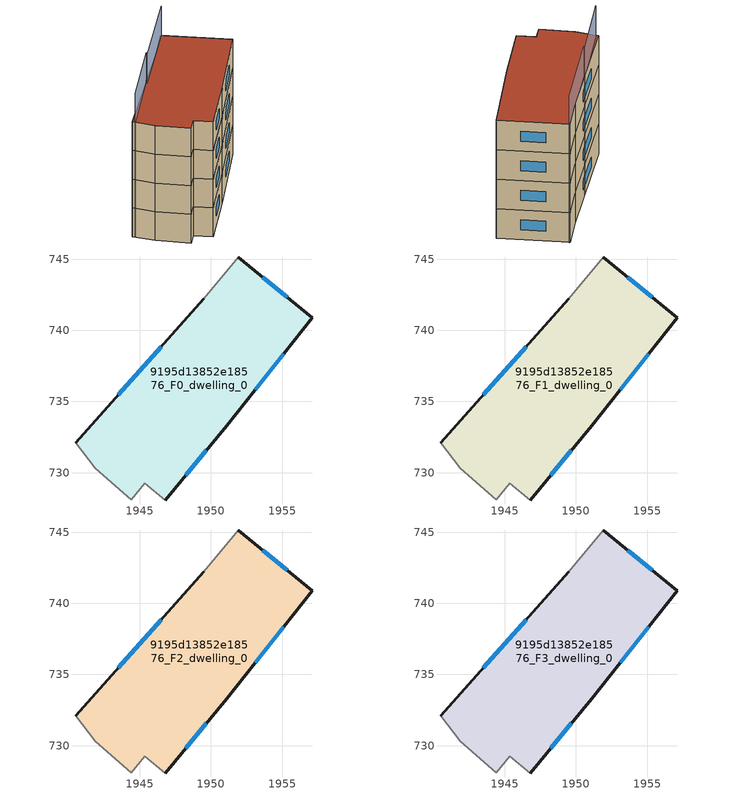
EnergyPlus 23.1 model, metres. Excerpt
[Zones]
9195d13852e18576_F0_dwelling_0
 floor ground (EU_floor_Construction): 1957.12,740.9 1951.13,733.31 1946.78,728.08 1945.36,729.25 1944.41,728.1 1941.87,730.33 1940.51,732.11 1949.5,742.22 1951.91,745.16 z0
 wall outside (EU_wall_Construction): 1946.78,728.08 1951.13,733.31 1957.12,740.9 1951.91,745.16 / 1949.5,742.22 1940.51,732.11 z0:3
 wall adiabatic (EU_wall_Construction): 1940.51,732.11 1941.87,730.33 1944.41,728.1 1945.36,729.25 1946.78,728.08 / 1951.91,745.16 1949.5,742.22 z0:3
 window (EU_Window_Construction): 1948.23,729.82 1949.68,731.56 / 1946.5,738.85 1943.5,735.48 / 1955.38,742.32 1953.64,743.74 / 1953.12,735.84 1955.12,738.37 z1:2
9195d13852e18576_F1_dwelling_0
 floor to 9195d13852e18576_F0_dwelling_0 (EU_floor_Construction): 1957.12,740.9 1951.13,733.31 1946.78,728.08 1945.36,729.25 1944.41,728.1 1941.87,730.33 1940.51,732.11 1949.5,742.22 1951.91,745.16 z3
 wall outside (EU_wall_Construction): 1946.78,728.08 1951.13,733.31 1957.12,740.9 1951.91,745.16 / 1949.5,742.22 1940.51,732.11 z3:6
 wall adiabatic (EU_wall_Construction): 1940.51,732.11 1941.87,730.33 1944.41,728.1 1945.36,729.25 1946.78,728.08 / 1951.91,745.16 1949.5,742.22 z3:6
 window (EU_Window_Construction): 1948.23,729.82 1949.68,731.56 / 1946.5,738.85 1943.5,735.48 / 1955.38,742.32 1953.64,743.74 / 1953.12,735.84 1955.12,738.37 z4:5
9195d13852e18576_F2_dwelling_0
 floor to 9195d13852e18576_F1_dwelling_0 (EU_floor_Construction): 1957.12,740.9 1951.13,733.31 1946.78,728.08 1945.36,729.25 1944.41,728.1 1941.87,730.33 1940.51,732.11 1949.5,742.22 1951.91,745.16 z6
 wall outside (EU_wall_Construction): 1946.78,728.08 1951.13,733.31 1957.12,740.9 1951.91,745.16 / 1949.5,742.22 1940.51,732.11 z6:9
 wall adiabatic (EU_wall_Construction): 1940.51,732.11 1941.87,730.33 1944.41,728.1 1945.36,729.25 1946.78,728.08 / 1951.91,745.16 1949.5,742.22 z6:9
 window (EU_Window_Construction): 1948.23,729.82 1949.68,731.56 / 1946.5,738.85 1943.5,735.48 / 1955.38,742.32 1953.64,743.74 / 1953.12,735.84 1955.12,738.37 z7:8
9195d13852e18576_F3_dwelling_0
 floor to 9195d13852e18576_F2_dwelling_0 (EU_floor_Construction): 1957.12,740.9 1951.13,733.31 1946.78,728.08 1945.36,729.25 1944.41,728.1 1941.87,730.33 1940.51,732.11 1949.5,742.22 1951.91,745.16 z9
 wall outside (EU_wall_Construction): 1946.78,728.08 1951.13,733.31 1957.12,740.9 1951.91,745.16 / 1949.5,742.22 1940.51,732.11 z9:12
 wall adiabatic (EU_wall_Construction): 1940.51,732.11 1941.87,730.33 1944.41,728.1 1945.36,729.25 1946.78,728.08 / 1951.91,745.16 1949.5,742.22 z9:12
 window (EU_Window_Construction): 1948.23,729.82 1949.68,731.56 / 1946.5,738.85 1943.5,735.48 / 1955.38,742.32 1953.64,743.74 / 1953.12,735.84 1955.12,738.37 z10:11
 roof outside (EU_roof_Construction): 1951.13,733.31 1957.12,740.9 1951.91,745.16 1949.5,742.22 1940.51,732.11 1941.87,730.33 1944.41,728.1 1945.36,729.25 1946.78,728.08 z12
shading: 1945.87,738.15 1940.69,731.9 / 1952.07,745.24 1945.81,737.88 z0:15
[Building]
EU S2 Campaign: North Axis=0; Terrain=City; Solar Distribution=FullExterior
[Site:Location]
Bologna: Latitude=44.5; Longitude=11.25; Time Zone=1; Elevation=37
[SizingPeriod:WeatherFileDays]
AnnualSizingPeriod: Begin Month=1; Begin Day of Month=1; End Month=12; End Day of Month=31; Day of Week for Start Day=Monday; Use Weather File Daylight Saving Period=No; Use Weather File Rain and Snow Indicators=No
[MATERIAL]
EU_InternalMass_Material: Roughness=MediumRough; Thickness=0.1; Conductivity=1; Density=1800; Specific Heat=900; Thermal Absorptance=0.9; Solar Absorptance=0.7; Visible Absorptance=0.7
[MATERIAL:NOMASS] Roughness=MediumRough; Thermal Absorptance=0.9; Solar Absorptance=0.7; Visible Absorptance=0.7
Name | Thermal Resistance
EU_wall_NoMass | 0.937881
EU_roof_NoMass | 0.548572
EU_floor_NoMass | 0.71348
[WINDOWMATERIAL:SIMPLEGLAZINGSYSTEM]
EU_Window_SimpleGlazing: UFactor=4.25633; Solar Heat Gain Coefficient=0.85; Visible Transmittance=0.85
[CONSTRUCTION]
EU_wall_Construction: EU_wall_NoMass
EU_roof_Construction: EU_roof_NoMass
EU_floor_Construction: EU_floor_NoMass
EU_Window_Construction: EU_Window_SimpleGlazing
EU_InternalMass_Construction: EU_InternalMass_Material
[ZONE] Type=1; Multiplier=1; Ceiling Height=autocalculate; Floor Area=autocalculate; Part of Total Floor Area=Yes
Name | Volume
9195d13852e18576_F0_dwelling_0 | 369.573
9195d13852e18576_F1_dwelling_0; 9195d13852e18576_F2_dwelling_0; 9195d13852e18576_F3_dwelling_0 | 369.572
[INTERNALMASS] Construction=EU_InternalMass_Construction; Surface Area=123.191
Name | Zone or ZoneList
9195d13852e18576_F0_dwelling_0_EU_InternalMass | 9195d13852e18576_F0_dwelling_0
9195d13852e18576_F1_dwelling_0_EU_InternalMass | 9195d13852e18576_F1_dwelling_0
9195d13852e18576_F2_dwelling_0_EU_InternalMass | 9195d13852e18576_F2_dwelling_0
9195d13852e18576_F3_dwelling_0_EU_InternalMass | 9195d13852e18576_F3_dwelling_0
[OTHEREQUIPMENT] Fuel Type=Electricity; Design Level Calculation Method=Watts/Area; Power per Zone Floor Area=1; Fraction Latent=0; Fraction Radiant=0; Fraction Lost=0; Carbon Dioxide Generation Rate=0; EndUse Subcategory=EU_Step8_InternalGains
Name | Zone or ZoneList or Space or SpaceList | Schedule
EU_Step8_InternalGain_9195d13852e18576_F0_dwelling_0_f000 | 9195d13852e18576_F0_dwelling_0 | EU_Step8_GainSchedule_9195d13852e18576_F0_dwelling_0_f000
EU_Step8_InternalGain_9195d13852e18576_F1_dwelling_0_f000 | 9195d13852e18576_F1_dwelling_0 | EU_Step8_GainSchedule_9195d13852e18576_F1_dwelling_0_f000
EU_Step8_InternalGain_9195d13852e18576_F2_dwelling_0_f000 | 9195d13852e18576_F2_dwelling_0 | EU_Step8_GainSchedule_9195d13852e18576_F2_dwelling_0_f000
EU_Step8_InternalGain_9195d13852e18576_F3_dwelling_0_f000 | 9195d13852e18576_F3_dwelling_0 | EU_Step8_GainSchedule_9195d13852e18576_F3_dwelling_0_f000
[ZONEVENTILATION:DESIGNFLOWRATE] Schedule=EU_AlwaysOn; Design Flow Rate Calculation Method=AirChanges/Hour; Air Changes per Hour=0.687892; Ventilation Type=Natural; Fan Pressure Rise=0; Fan Total Efficiency=1; Constant Term Coefficient=1; Temperature Term Coefficient=0; Velocity Term Coefficient=0; Velocity Squared Term Coefficient=0; Minimum Indoor Temperature=-100; Maximum Indoor Temperature=100; Delta Temperature=-100; Minimum Outdoor Temperature=-100; Maximum Outdoor Temperature=100; Maximum Wind Speed=40
Name | Zone or ZoneList or Space or SpaceList
EU_ConstantAir_9195d13852e18576_F0_dwelling_0 | 9195d13852e18576_F0_dwelling_0
EU_ConstantAir_9195d13852e18576_F1_dwelling_0 | 9195d13852e18576_F1_dwelling_0
EU_ConstantAir_9195d13852e18576_F2_dwelling_0 | 9195d13852e18576_F2_dwelling_0
EU_ConstantAir_9195d13852e18576_F3_dwelling_0 | 9195d13852e18576_F3_dwelling_0
[HVACTEMPLATE:THERMOSTAT] Constant Heating Setpoint=20; Constant Cooling Setpoint=50
EU_HeatOnly_9195d13852e18576_F0_dwelling_0; EU_HeatOnly_9195d13852e18576_F1_dwelling_0; EU_HeatOnly_9195d13852e18576_F2_dwelling_0; EU_HeatOnly_9195d13852e18576_F3_dwelling_0
[HVACTEMPLATE:ZONE:IDEALLOADSAIRSYSTEM] System Availability Schedule=EU_AlwaysOn; Maximum Heating Supply Air Temperature=50; Minimum Cooling Supply Air Temperature=13; Maximum Heating Supply Air Humidity Ratio=0.0156; Minimum Cooling Supply Air Humidity Ratio=0.0077; Heating Limit=NoLimit; Cooling Limit=NoLimit; Heating Availability Schedule=EU_AlwaysOn; Cooling Availability Schedule=EU_CoolingOff; Dehumidification Control Type=ConstantSensibleHeatRatio; Cooling Sensible Heat Ratio=0.7; Dehumidification Setpoint=60; Humidification Control Type=None; Humidification Setpoint=30; Outdoor Air Method=None; Outdoor Air Flow Rate per Person=0.00944; Outdoor Air Flow Rate per Zone Floor Area=0; Outdoor Air Flow Rate per Zone=0; Demand Controlled Ventilation Type=None; Outdoor Air Economizer Type=NoEconomizer; Heat Recovery Type=None; Sensible Heat Recovery Effectiveness=0.7; Latent Heat Recovery Effectiveness=0.65
Name | Template Thermostat
9195d13852e18576_F0_dwelling_0 | EU_HeatOnly_9195d13852e18576_F0_dwelling_0
9195d13852e18576_F1_dwelling_0 | EU_HeatOnly_9195d13852e18576_F1_dwelling_0
9195d13852e18576_F2_dwelling_0 | EU_HeatOnly_9195d13852e18576_F2_dwelling_0
9195d13852e18576_F3_dwelling_0 | EU_HeatOnly_9195d13852e18576_F3_dwelling_0
[SIZING:ZONE] Zone Cooling Design Supply Air Temperature Input Method=SupplyAirTemperature; Zone Cooling Design Supply Air Temperature=13; Zone Heating Design Supply Air Temperature Input Method=SupplyAirTemperature; Zone Heating Design Supply Air Temperature=50; Zone Cooling Design Supply Air Humidity Ratio=0.008; Zone Heating Design Supply Air Humidity Ratio=0.008; Cooling Design Air Flow Method=DesignDay; Cooling Design Air Flow Rate=0; Cooling Minimum Air Flow per Zone Floor Area=0.000762; Cooling Minimum Air Flow=0; Cooling Minimum Air Flow Fraction=0.2; Heating Design Air Flow Method=DesignDay; Heating Design Air Flow Rate=0; Heating Maximum Air Flow per Zone Floor Area=0.002032; Heating Maximum Air Flow=0.141576; Heating Maximum Air Flow Fraction=0.3; Account for Dedicated Outdoor Air System=No; Dedicated Outdoor Air System Control Strategy=NeutralSupplyAir; Dedicated Outdoor Air Low Setpoint Temperature for Design=autosize; Dedicated Outdoor Air High Setpoint Temperature for Design=autosize; Zone Load Sizing Method=Sensible Load Only No Latent Load; Zone Latent Cooling Design Supply Air Humidity Ratio Input Method=HumidityRatioDifference; Zone Cooling Design Supply Air Humidity Ratio Difference=0.005; Zone Latent Heating Design Supply Air Humidity Ratio Input Method=HumidityRatioDifference; Zone Humidification Design Supply Air Humidity Ratio Difference=0.005
9195d13852e18576_F0_dwelling_0; 9195d13852e18576_F1_dwelling_0; 9195d13852e18576_F2_dwelling_0; 9195d13852e18576_F3_dwelling_0
[SCHEDULE:CONSTANT]
Name | Hourly Value
EU_AlwaysOn | 1
EU_CoolingOff | 0
[SCHEDULE:FILE] Column Number=1; Rows to Skip at Top=0; Number of Hours of Data=8760; Column Separator=Comma; Interpolate to Timestep=No; Minutes per Item=60; Adjust Schedule for Daylight Savings=Yes
Name | File
EU_Step8_GainSchedule_9195d13852e18576_F0_dwelling_0_f000 | ../../schedules/9195d13852e18576/9195d13852e18576_F0_dwelling_0_f000_gain.csv
EU_Step8_GainSchedule_9195d13852e18576_F1_dwelling_0_f000 | ../../schedules/9195d13852e18576/9195d13852e18576_F1_dwelling_0_f000_gain.csv
EU_Step8_GainSchedule_9195d13852e18576_F2_dwelling_0_f000 | ../../schedules/9195d13852e18576/9195d13852e18576_F2_dwelling_0_f000_gain.csv
EU_Step8_GainSchedule_9195d13852e18576_F3_dwelling_0_f000 | ../../schedules/9195d13852e18576/9195d13852e18576_F3_dwelling_0_f000_gain.csv
